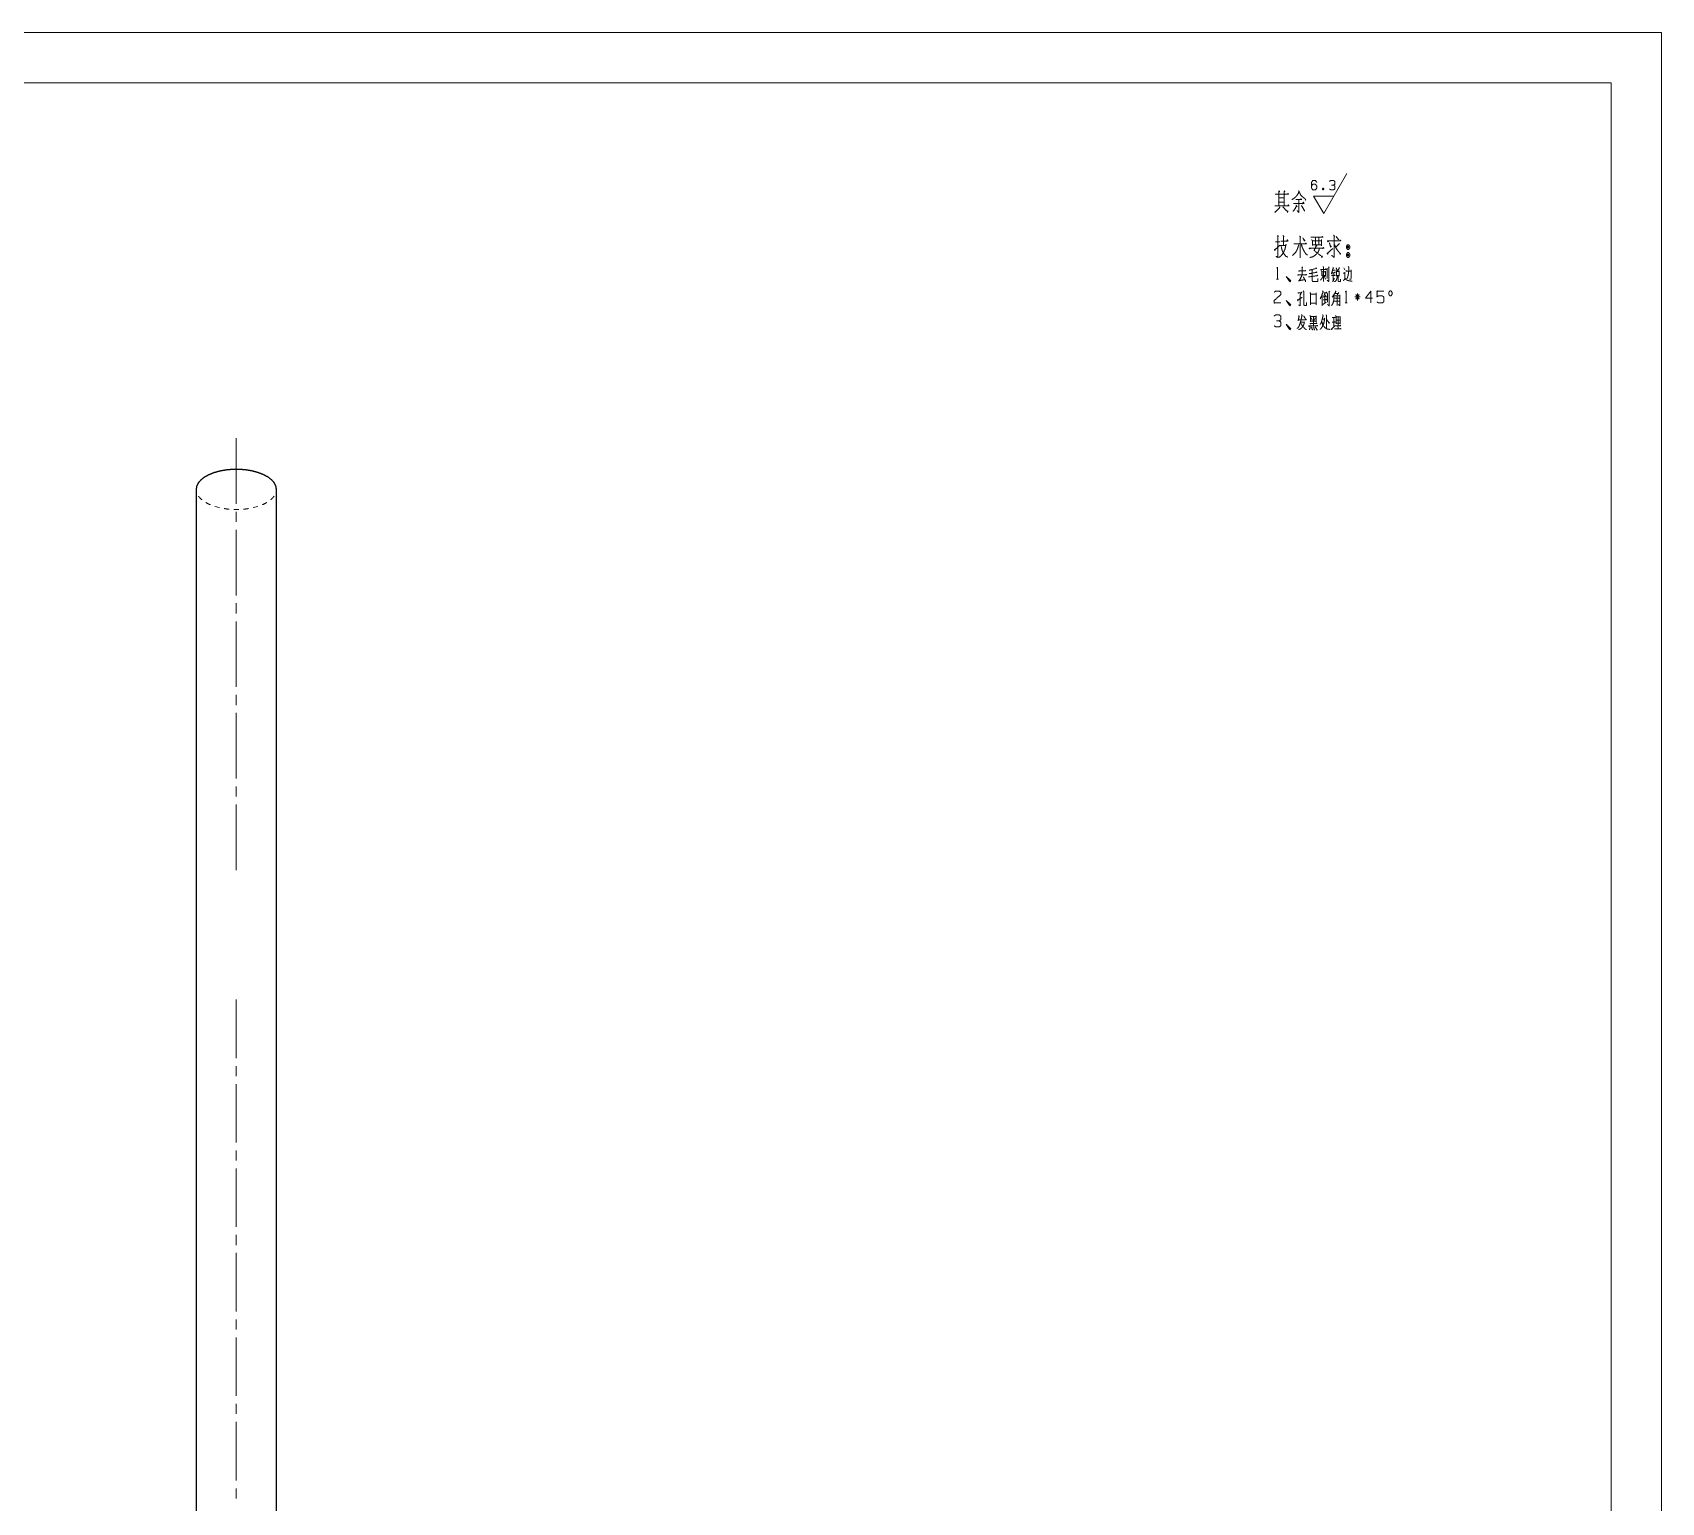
# Model space of a CAD drawing. Header units: millimetres. Extents: x 0 to 841, y 0 to 594.
# Drawn here: x 516.9 to 841, y 301.4 to 594 of the extents above; entities that cross this region are included whole.
import ezdxf

# ---------------------------------------------------------------- set-up
doc = ezdxf.new("R2010")
doc.units = ezdxf.units.MM
doc.layers.add('101', color=7, linetype='Continuous', true_color=0xffffff)

msp = doc.modelspace()

# ---------------------------------------------------------------- linework, layer by layer
at = {"layer": '101', "color": 133, "linetype": 'Continuous', "lineweight": 18}
for p, q in [((841, 594), (0, 594)), ((841, 0), (841, 594)), ((831, 584), (25, 584)), ((831, 10), (831, 584))]:
    msp.add_line(p, q, dxfattribs=at)
at = {"layer": '101', "color": 43, "linetype": 'Continuous', "lineweight": 18}
for p, q in [((773.8, 557.95), (778.41, 565.95)), ((771.78, 561.45), (775.82, 561.45)), ((773.8, 557.95), (771.78, 561.45)), ((773.62, 563.04), (773.74, 562.7))]:
    msp.add_line(p, q, dxfattribs=at)
at = {"layer": '101', "color": 72, "linetype": 'Continuous', "lineweight": 18}
for p, q in [((764.18, 552.37), (765.08, 552.37)), ((765.08, 551.59), (766.22, 551.59)), ((764.39, 544.94), (764.81, 544.94)), ((773.46, 546.34), (774.13, 546.36)), ((773.81, 545.71), (774.13, 544.94)), ((774.41, 547.04), (774.56, 546.89)), ((774.47, 546.94), (774.47, 545.06)), ((774.75, 547.39), (774.89, 547.24)), ((777.64, 546.09), (777.96, 546.09)), ((777.78, 547.16), (778, 546.76)), ((773.46, 541.77), (773.46, 539.6)), ((774.03, 541.4), (774.03, 540.12)), ((774.15, 541.82), (774.33, 541.32)), ((774.79, 542.5), (775.03, 542.42)), ((776, 542.07), (776.69, 542.07)), ((776.78, 542.27), (776.44, 541.8)), ((781.03, 541.37), (780.02, 541.37)), ((780.86, 541.85), (780.2, 540.9)), ((780.2, 541.85), (780.87, 540.9)), ((780.52, 540.65), (780.52, 542.07)), ((773.65, 539.87), (774.31, 540.3)), ((775.86, 540.55), (776.97, 540.55)), ((775.9, 541.1), (776.99, 541.1)), ((778.05, 540.17), (778.47, 540.17)), ((769.24, 536.34), (769.91, 536.34)), ((771.18, 537.46), (772.28, 537.46)), ((771.2, 536.56), (772.28, 536.56)), ((771.27, 537.19), (771.47, 536.76)), ((771.75, 537.36), (771.75, 535.61)), ((772.1, 537.19), (771.93, 536.76)), ((772.28, 537.59), (772.28, 536.36)), ((773.53, 536.96), (773.96, 536.96)), ((775.81, 537.24), (775.81, 535.41)), ((776.25, 536.76), (777.03, 536.76))]:
    msp.add_line(p, q, dxfattribs=at)
at = {"layer": '101', "color": 53, "linetype": 'Continuous', "lineweight": 18}
for p, q in [((549.4, 503.05), (549.48, 502.57)), ((565.32, 502.57), (565.4, 503.05)), ((553.11, 499.68), (554.04, 499.43)), ((560.76, 499.43), (561.69, 499.68)), ((556.92, 499.06), (557.88, 499.06))]:
    msp.add_line(p, q, dxfattribs=at)
at = {"layer": '101', "color": 251, "linetype": 'Continuous', "lineweight": 25}
for p, q in [((549.4, 503.05), (549.4, 437.48)), ((565.4, 437.48), (565.4, 503.05)), ((549.4, 429.48), (549.4, 278.62)), ((565.4, 278.62), (565.4, 429.48))]:
    msp.add_line(p, q, dxfattribs=at)
at = {"layer": '101', "color": 151, "linetype": 'Continuous', "lineweight": 18}
for p, q in [((557.4, 498.62), (557.4, 496.62)), ((557.4, 495.03), (557.4, 481.97)), ((557.4, 480.39), (557.4, 478.38)), ((557.4, 476.79), (557.4, 463.74)), ((557.4, 462.15), (557.4, 460.14)), ((557.4, 458.56), (557.4, 445.5)), ((557.4, 443.91), (557.4, 441.91)), ((557.4, 386.28), (557.4, 388.28)), ((557.4, 373.06), (557.4, 384.69)), ((557.4, 369.46), (557.4, 371.47)), ((557.4, 356.24), (557.4, 367.87)), ((557.4, 352.65), (557.4, 354.65)), ((557.4, 339.42), (557.4, 351.06)), ((557.4, 335.83), (557.4, 337.84)), ((557.4, 322.61), (557.4, 334.24)), ((557.4, 319.02), (557.4, 321.02)), ((557.4, 305.79), (557.4, 317.43)), ((557.4, 302.2), (557.4, 304.21))]:
    msp.add_line(p, q, dxfattribs=at)
at = {"layer": '101', "color": 43, "linetype": 'Continuous', "lineweight": 18}
for points, knots in [([(771.37, 563.43), (771.62, 563.81), (772.16, 563.81), (772.42, 563.43), (772.42, 563.06), (772.16, 562.68), (771.62, 562.68), (771.37, 563.06), (771.37, 564.18), (771.62, 564.55), (772.16, 564.55), (772.42, 564.18)], [0, 0, 0.076966, 0.169757, 0.24807, 0.312016, 0.390328, 0.483119, 0.560085, 0.75193, 0.828896, 0.921687, 1, 1]), ([(775.74, 563.63), (776.01, 563.81), (776.01, 564.38), (775.74, 564.55), (775.2, 564.55), (774.94, 564.38)], [0, 0, 0.153863, 0.429843, 0.583716, 0.846126, 1, 1]), ([(773.62, 562.7), (773.74, 562.7), (773.81, 562.88), (773.74, 563.04), (773.62, 563.04), (773.55, 562.88), (773.62, 562.7), (773.74, 563.04)], [0, 0, 0.093979, 0.236785, 0.365932, 0.459911, 0.589083, 0.731911, 1, 1]), ([(774.95, 562.86), (775.2, 562.68), (775.74, 562.68), (776.01, 562.86), (776.01, 563.43), (775.74, 563.63), (775.34, 563.63)], [0, 0, 0.124107, 0.343693, 0.472456, 0.703382, 0.83674, 1, 1])]:
    msp.add_open_spline(points, degree=1, knots=knots, dxfattribs=at)
at = {"layer": '101', "color": 72, "linetype": 'Continuous', "lineweight": 18}
for points, knots in [([(764.84, 562.51), (765.02, 562.36), (764.86, 562.21), (764.86, 562.51), (764.86, 559.51), (764.86, 561.8), (764.1, 561.8), (766.83, 561.8), (765.9, 561.8), (765.9, 562.47), (765.9, 559.51), (765.9, 561.09), (764.84, 561.09), (764.84, 560.22), (765.9, 560.22), (765.9, 559.51), (764.04, 559.51), (766.91, 559.51), (766.77, 559.7), (766.64, 559.51)], [0, 0, 0.009717, 0.018619, 0.030833, 0.152986, 0.246128, 0.277434, 0.388627, 0.42641, 0.453893, 0.574519, 0.63865, 0.681833, 0.716952, 0.760135, 0.789147, 0.864714, 0.9813, 0.99065, 1, 1]), ([(765.92, 562.29), (766.06, 562.4), (765.9, 562.51)], [0, 0, 0.471618, 1, 1]), ([(766.59, 561.8), (766.72, 561.99), (766.8, 561.8)], [0, 0, 0.52994, 1, 1]), ([(768.81, 562.51), (768.97, 562.36), (768.89, 562.4), (768.73, 561.95), (768.46, 561.57), (768.15, 561.24), (767.85, 560.97), (767.48, 560.75)], [0, 0, 0.086305, 0.121016, 0.309421, 0.490699, 0.673791, 0.828666, 1, 1]), ([(768.25, 560.75), (769.45, 560.75), (769.26, 560.94), (769.13, 560.75)], [0, 0, 0.70739, 0.863841, 1, 1]), ([(768.86, 562.29), (769.07, 561.99), (769.26, 561.61), (769.63, 561.27), (770.08, 560.9), (770.21, 560.79), (770.24, 560.79), (770.13, 560.64)], [0, 0, 0.162717, 0.348017, 0.570225, 0.829881, 0.906884, 0.918638, 1, 1]), ([(764.97, 559.29), (765.08, 559.1), (765.05, 559.17), (764.04, 558.16)], [0, 0, 0.124995, 0.171162, 1, 1]), ([(765.66, 559.29), (766.64, 558.31), (766.64, 558.5), (766.59, 558.16)], [0, 0, 0.723287, 0.821333, 1, 1]), ([(768.25, 559.66), (768.49, 559.4), (768.44, 559.51), (767.7, 558.35)], [0, 0, 0.190874, 0.257788, 1, 1]), ([(767.78, 560), (769.87, 560), (769.74, 560.22), (769.6, 559.92)], [0, 0, 0.780459, 0.877786, 1, 1]), ([(768.86, 560.75), (768.86, 558.16), (768.49, 558.57)], [0, 0, 0.8234, 1, 1]), ([(769.37, 559.59), (769.98, 558.5), (770, 558.65), (769.95, 558.42)], [0, 0, 0.764791, 0.858221, 1, 1]), ([(764.02, 550.91), (764.1, 550.57), (764.05, 550.76), (765.08, 551.66)], [0, 0, 0.181317, 0.283193, 1, 1]), ([(764.58, 553.61), (764.79, 553.39), (764.68, 553.54), (764.68, 549.19), (764.31, 549.49)], [0, 0, 0.058121, 0.092649, 0.910298, 1, 1]), ([(766.3, 551.85), (766.19, 551.32), (766.09, 550.91), (765.95, 550.57), (765.79, 550.2), (765.53, 549.82), (765.26, 549.52), (764.84, 549.22)], [0, 0, 0.172185, 0.309111, 0.425679, 0.556635, 0.704269, 0.832979, 1, 1]), ([(765.29, 552.49), (766.7, 552.49), (766.56, 552.75), (766.43, 552.52)], [0, 0, 0.716766, 0.86679, 1, 1]), ([(765.34, 551.44), (765.4, 551.17), (765.45, 550.87), (765.56, 550.54), (765.72, 550.2), (766.22, 549.49), (766.64, 549.3)], [0, 0, 0.10161, 0.217189, 0.351408, 0.492973, 0.824052, 1, 1]), ([(765.69, 553.61), (765.93, 553.39), (765.79, 553.46), (765.79, 551.62)], [0, 0, 0.141501, 0.207241, 1, 1]), ([(768.81, 551.77), (768.68, 551.25), (768.44, 550.65), (768.18, 550.2), (767.59, 549.64)], [0, 0, 0.214905, 0.47115, 0.678413, 1, 1]), ([(769, 553.46), (769.24, 553.35), (769.13, 553.39), (769.13, 549.15), (769.13, 551.96), (767.86, 551.96), (770.35, 551.96), (770.22, 552.15), (770.16, 551.96)], [0, 0, 0.022713, 0.032399, 0.397207, 0.639337, 0.748893, 0.96345, 0.983224, 1, 1]), ([(769.37, 551.81), (769.47, 551.4), (769.69, 550.87), (769.95, 550.39), (770.24, 549.94), (770.56, 549.71)], [0, 0, 0.172229, 0.401185, 0.625599, 0.842431, 1, 1]), ([(769.61, 553.16), (769.98, 552.52), (770.06, 552.67), (769.87, 552.75)], [0, 0, 0.666015, 0.819324, 1, 1]), ([(771.17, 551.06), (771.03, 550.91), (770.9, 551.06), (773.87, 551.06), (773.71, 551.25), (773.58, 550.99)], [0, 0, 0.05121, 0.102405, 0.861905, 0.924781, 1, 1]), ([(771.25, 553.24), (773.66, 553.24), (773.53, 553.42), (773.37, 553.24)], [0, 0, 0.835345, 0.914855, 1, 1]), ([(771.38, 552.75), (771.59, 552.56), (771.59, 551.59), (771.59, 551.77), (773.37, 551.77), (773.37, 551.51), (773.37, 552.82), (773.37, 552.52), (771.51, 552.52), (772.17, 552.52), (772.17, 553.2), (772.17, 551.77), (772.84, 551.77), (772.84, 553.16)], [0, 0, 0.024058, 0.106926, 0.122864, 0.273837, 0.296148, 0.407698, 0.433196, 0.590929, 0.647266, 0.704636, 0.825746, 0.882076, 1, 1]), ([(772.23, 551.66), (772.41, 551.51), (772.33, 551.59), (771.88, 550.61), (773.47, 549.37), (773.53, 549.49), (773.42, 549.19)], [0, 0, 0.06149, 0.089664, 0.366499, 0.885947, 0.917996, 1, 1]), ([(774.77, 552.49), (774.63, 552.34), (774.55, 552.52), (777.21, 552.52), (777.13, 552.71), (777.02, 552.52)], [0, 0, 0.057611, 0.11623, 0.879357, 0.937987, 1, 1]), ([(774.93, 552.15), (775.19, 551.29), (775.32, 551.4), (775.14, 551.59)], [0, 0, 0.673413, 0.80315, 1, 1]), ([(775.75, 553.69), (775.96, 553.42), (775.88, 553.57), (775.88, 549.22), (775.38, 549.67)], [0, 0, 0.060991, 0.091676, 0.877909, 1, 1]), ([(776.91, 552), (776.2, 551.25), (775.93, 551.81), (776.2, 551.17), (776.44, 550.8), (776.7, 550.46), (777.15, 549.94), (777.21, 549.94), (777.02, 549.86)], [0, 0, 0.248744, 0.397952, 0.563613, 0.670257, 0.773216, 0.939232, 0.951967, 1, 1]), ([(776.28, 553.39), (776.75, 552.75), (776.78, 552.86), (776.57, 552.9)], [0, 0, 0.706431, 0.808944, 1, 1]), ([(778.76, 551.77), (778.53, 551.77), (778.31, 551.47), (778.31, 551.14), (778.53, 550.84), (778.76, 550.84), (778.98, 551.14), (778.98, 551.47), (778.76, 551.77)], [0, 0, 0.091014, 0.231148, 0.359879, 0.5, 0.591014, 0.731135, 0.859866, 1, 1]), ([(778.53, 551.14), (778.76, 551.14), (778.53, 551.47), (778.53, 551.14)], [0, 0, 0.24116, 0.6589, 1, 1]), ([(778.76, 551.14), (778.76, 551.47), (778.53, 551.47)], [0, 0, 0.585821, 1, 1]), ([(772.92, 550.95), (772.84, 550.65), (772.6, 550.16), (772.09, 549.67), (771.62, 549.37), (771.03, 549.22)], [0, 0, 0.114104, 0.313641, 0.57134, 0.778577, 1, 1]), ([(774.71, 550.24), (774.58, 549.9), (774.45, 550.01), (775.59, 550.99)], [0, 0, 0.178046, 0.26342, 1, 1]), ([(778.98, 549.86), (778.76, 550.2), (778.53, 550.2), (778.31, 549.86), (778.31, 549.56), (778.53, 549.22), (778.76, 549.22), (778.98, 549.56), (778.98, 549.86)], [0, 0, 0.149201, 0.238518, 0.38772, 0.5, 0.649201, 0.738518, 0.88772, 1, 1]), ([(778.53, 549.86), (778.53, 549.56), (778.76, 549.56)], [0, 0, 0.556954, 1, 1]), ([(778.76, 549.86), (778.53, 549.86), (778.76, 549.56), (778.76, 549.86)], [0, 0, 0.258837, 0.674615, 1, 1]), ([(764.46, 547.11), (764.6, 547.31), (764.6, 544.94)], [0, 0, 0.093479, 1, 1]), ([(766.47, 545.21), (767.07, 544.59), (766.93, 544.59), (766.33, 545.44), (767.07, 544.36), (767.23, 544.59), (766.33, 545.44)], [0, 0, 0.178029, 0.207059, 0.420799, 0.689033, 0.745608, 1, 1]), ([(769.47, 547.34), (769.6, 547.16), (769.51, 547.24), (769.51, 545.76), (768.64, 545.76), (770.39, 545.76), (770.3, 545.86), (770.2, 545.74)], [0, 0, 0.045427, 0.069993, 0.382593, 0.566146, 0.936985, 0.96527, 1, 1]), ([(768.77, 545.74), (768.7, 545.66), (768.64, 545.76)], [0, 0, 0.476681, 1, 1]), ([(769.47, 545.61), (768.92, 544.59), (768.77, 544.59), (770.02, 544.84), (769.74, 545.36), (770.18, 544.54), (770.2, 544.69), (770.16, 544.36)], [0, 0, 0.252061, 0.286561, 0.56407, 0.693389, 0.896352, 0.929105, 1, 1]), ([(769, 546.54), (768.91, 546.44), (768.85, 546.54), (770.23, 546.54), (770.14, 546.66), (770.07, 546.54)], [0, 0, 0.069413, 0.12832, 0.845617, 0.925276, 1, 1]), ([(770.78, 545.36), (772.62, 545.61), (772.54, 545.74), (772.44, 545.61)], [0, 0, 0.85778, 0.924188, 1, 1]), ([(772.26, 547.16), (772.35, 546.99), (772.3, 547.04), (770.87, 546.69), (771.52, 546.84), (771.52, 544.64), (771.55, 544.49), (771.64, 544.46), (772.6, 544.46), (772.6, 545.04)], [0, 0, 0.030686, 0.042088, 0.272768, 0.37778, 0.722125, 0.746245, 0.76061, 0.910006, 1, 1]), ([(770.88, 545.99), (772.46, 546.29), (772.35, 546.36), (772.23, 546.24)], [0, 0, 0.839675, 0.907791, 1, 1]), ([(773.74, 546.11), (773.67, 545.74), (773.64, 545.51), (773.57, 545.31), (773.39, 545.01), (773.3, 544.89), (773.16, 544.71)], [0, 0, 0.246561, 0.39372, 0.530775, 0.75573, 0.854648, 1, 1]), ([(773.34, 546.81), (773.28, 546.69), (773.2, 546.84), (774.27, 546.84), (774.2, 546.99), (774.15, 546.84)], [0, 0, 0.079287, 0.180914, 0.810325, 0.907121, 1, 1]), ([(773.34, 546.56), (773.44, 546.41), (773.44, 545.59)], [0, 0, 0.182111, 1, 1]), ([(773.71, 547.41), (773.78, 547.29), (773.78, 544.44)], [0, 0, 0.047963, 1, 1]), ([(774.13, 546.49), (774.13, 545.51), (773.97, 545.66)], [0, 0, 0.816851, 1, 1]), ([(774.82, 547.29), (774.82, 544.44), (774.5, 544.69)], [0, 0, 0.875695, 1, 1]), ([(775.61, 547.24), (775.75, 547.06), (775.68, 547.14), (775.31, 545.94), (775.56, 546.69), (776.09, 546.69)], [0, 0, 0.077468, 0.112956, 0.545476, 0.817417, 1, 1]), ([(775.35, 545.66), (776.09, 545.66), (775.98, 545.76), (775.9, 545.64)], [0, 0, 0.713022, 0.85297, 1, 1]), ([(775.44, 546.19), (776.07, 546.19), (775.98, 546.31), (775.91, 546.19)], [0, 0, 0.682034, 0.846102, 1, 1]), ([(775.67, 546.16), (775.67, 544.64), (775.58, 544.41), (775.93, 545.04)], [0, 0, 0.613735, 0.71103, 1, 1]), ([(776.48, 545.54), (776.48, 545.26), (776.41, 544.99), (776.3, 544.71), (776.18, 544.54), (775.95, 544.41)], [0, 0, 0.206831, 0.420387, 0.64205, 0.803262, 1, 1]), ([(776.23, 546.59), (776.32, 546.44), (776.32, 545.49), (776.32, 545.61), (776.9, 545.61), (776.9, 545.49), (776.9, 546.54), (776.9, 546.41), (776.3, 546.41)], [0, 0, 0.046622, 0.301087, 0.334563, 0.490815, 0.524291, 0.805544, 0.839031, 1, 1]), ([(776.27, 547.16), (776.5, 546.59), (776.55, 546.66), (776.41, 546.84)], [0, 0, 0.661518, 0.759657, 1, 1]), ([(776.67, 545.54), (776.67, 544.59), (776.74, 544.49), (776.89, 544.44), (777.15, 544.44), (777.15, 544.91)], [0, 0, 0.484062, 0.546445, 0.622862, 0.757969, 1, 1]), ([(776.85, 547.26), (776.94, 547.11), (776.9, 547.19), (776.69, 546.66)], [0, 0, 0.211485, 0.312176, 1, 1]), ([(778.03, 546.31), (778.03, 545.06), (778.01, 544.91), (777.87, 544.79), (777.68, 544.64)], [0, 0, 0.681069, 0.763357, 0.866189, 1, 1]), ([(778.08, 545.04), (778.21, 544.84), (778.38, 544.76), (778.58, 544.66), (778.76, 544.59), (778.95, 544.56), (779.2, 544.54), (779.44, 544.54)], [0, 0, 0.153683, 0.279191, 0.42207, 0.547588, 0.675737, 0.838254, 1, 1]), ([(778.23, 546.66), (778.33, 546.49), (779.25, 546.49)], [0, 0, 0.182132, 1, 1]), ([(778.68, 547.41), (778.83, 547.26), (778.79, 546.91), (778.76, 546.44), (778.68, 545.76), (778.54, 545.26), (778.38, 544.99)], [0, 0, 0.080825, 0.218763, 0.405542, 0.67168, 0.875423, 1, 1]), ([(779.27, 546.76), (779.22, 544.89), (778.95, 544.94)], [0, 0, 0.874268, 1, 1]), ([(763.93, 542.32), (764.25, 542.55), (764.94, 542.55), (765.27, 542.32), (765.27, 541.85), (763.91, 540.65), (763.93, 540.17), (765.27, 540.17)], [0, 0, 0.069692, 0.192976, 0.265275, 0.350229, 0.67474, 0.759746, 1, 1]), ([(768.78, 542.22), (768.75, 542.12), (768.66, 542.17), (769.4, 542.17)], [0, 0, 0.111643, 0.218556, 1, 1]), ([(769.44, 542.4), (769.1, 541.7), (769.1, 539.65), (768.85, 539.77)], [0, 0, 0.250153, 0.910669, 1, 1]), ([(769.72, 542.57), (769.9, 542.37), (769.81, 542.42), (769.81, 539.9), (769.83, 539.77), (769.99, 539.7), (770.39, 539.7), (770.39, 540.27)], [0, 0, 0.063904, 0.088218, 0.692709, 0.722937, 0.765041, 0.86235, 1, 1]), ([(771.11, 542.27), (771.18, 541.95), (771.18, 539.82), (771.18, 540.15), (772.28, 540.15), (772.28, 539.82), (772.28, 542.17), (772.28, 541.92), (771.2, 541.92)], [0, 0, 0.042196, 0.311808, 0.353046, 0.492085, 0.533322, 0.831483, 0.863206, 1, 1]), ([(773.12, 541), (773.67, 542.42), (773.58, 542.57), (773.57, 542.6)], [0, 0, 0.881779, 0.982305, 1, 1]), ([(774.04, 542.17), (773.78, 541.35), (774.24, 541.55)], [0, 0, 0.633578, 1, 1]), ([(773.8, 542.22), (774.4, 542.22), (774.33, 542.35), (774.24, 542.22)], [0, 0, 0.669446, 0.829439, 1, 1]), ([(774.47, 542.12), (774.57, 542.02), (774.57, 540.35)], [0, 0, 0.08007, 1, 1]), ([(774.91, 542.42), (774.91, 539.57), (774.57, 539.87)], [0, 0, 0.863564, 1, 1]), ([(775.72, 541.77), (775.84, 541.6), (775.84, 541.1), (775.83, 540.87), (775.81, 540.72), (775.75, 540.5), (775.68, 540.27), (775.6, 540.05), (775.51, 539.9), (775.37, 539.67)], [0, 0, 0.095704, 0.318961, 0.419723, 0.487155, 0.590375, 0.695686, 0.803612, 0.881343, 1, 1]), ([(776.14, 542.62), (776.2, 542.42), (775.49, 541.3)], [0, 0, 0.134739, 1, 1]), ([(775.86, 541.6), (777.03, 541.6), (777.03, 541.8), (777.03, 539.6), (776.74, 539.87)], [0, 0, 0.294511, 0.345005, 0.900419, 1, 1]), ([(776.39, 541.57), (776.48, 541.6), (776.48, 539.67)], [0, 0, 0.045545, 1, 1]), ([(778.12, 542.35), (778.26, 542.55), (778.26, 540.17)], [0, 0, 0.093495, 1, 1]), ([(783.49, 541.12), (782.14, 541.12), (783.15, 542.55), (783.15, 540.17)], [0, 0, 0.245865, 0.565295, 1, 1]), ([(784.4, 540.4), (784.74, 540.17), (785.43, 540.17), (785.76, 540.4), (785.76, 541.35), (785.43, 541.6), (784.74, 541.6), (784.4, 541.37), (784.4, 542.55), (785.76, 542.55)], [0, 0, 0.062231, 0.168347, 0.230567, 0.376816, 0.441258, 0.547375, 0.609609, 0.790491, 1, 1]), ([(786.96, 541.6), (787.19, 541.6), (787.4, 541.92), (787.4, 542.25), (787.19, 542.57), (786.96, 542.57), (786.73, 542.25), (786.73, 541.92), (786.96, 541.6)], [0, 0, 0.085681, 0.230387, 0.351586, 0.496291, 0.581972, 0.730387, 0.851586, 1, 1]), ([(766.47, 540.45), (767.07, 539.82), (766.93, 539.82), (766.33, 540.67), (767.07, 539.6), (767.23, 539.82), (766.33, 540.67)], [0, 0, 0.178029, 0.207059, 0.420799, 0.689033, 0.745608, 1, 1]), ([(768.54, 540.82), (768.68, 540.62), (768.61, 540.72), (769.47, 541.3)], [0, 0, 0.174089, 0.261162, 1, 1]), ([(773.71, 540.82), (774.38, 540.82), (774.27, 540.97), (774.2, 540.82)], [0, 0, 0.657704, 0.83759, 1, 1]), ([(764.94, 536.61), (765.27, 536.84), (765.27, 537.56), (764.94, 537.79), (764.25, 537.79), (763.91, 537.56)], [0, 0, 0.153889, 0.429868, 0.583748, 0.846146, 1, 1]), ([(763.93, 535.64), (764.25, 535.41), (764.94, 535.41), (765.27, 535.64), (765.27, 536.36), (764.94, 536.61), (764.43, 536.61)], [0, 0, 0.12412, 0.343686, 0.472449, 0.70338, 0.83674, 1, 1]), ([(766.47, 535.69), (767.07, 535.06), (766.93, 535.06), (766.33, 535.91), (767.07, 534.84), (767.23, 535.06), (766.33, 535.91)], [0, 0, 0.178029, 0.207059, 0.420799, 0.689033, 0.745608, 1, 1]), ([(769.37, 537.89), (769.49, 537.71), (769.26, 536.76), (769.19, 536.41), (769.01, 535.86), (768.92, 535.64), (768.82, 535.46), (768.75, 535.29), (768.5, 535.11)], [0, 0, 0.069926, 0.388847, 0.505358, 0.693868, 0.772754, 0.839514, 0.9011, 1, 1]), ([(768.84, 537.71), (768.89, 537.46), (768.7, 536.59)], [0, 0, 0.221863, 1, 1]), ([(769.95, 536.44), (769.91, 536.14), (769.83, 535.86), (769.68, 535.61), (769.49, 535.31), (769.28, 535.11), (769.08, 534.96), (768.77, 534.89)], [0, 0, 0.143861, 0.281426, 0.418251, 0.588497, 0.72734, 0.844309, 1, 1]), ([(768.78, 536.81), (770.32, 536.81), (770.23, 537.01), (770.14, 536.81)], [0, 0, 0.778571, 0.889285, 1, 1]), ([(769.26, 536.14), (769.33, 535.99), (769.47, 535.76), (769.58, 535.59), (769.81, 535.36), (769.95, 535.16), (770.14, 534.96), (770.34, 534.89)], [0, 0, 0.098131, 0.255354, 0.376438, 0.566729, 0.711656, 0.876666, 1, 1]), ([(769.81, 537.61), (770.11, 537.06), (770.14, 537.16)], [0, 0, 0.855272, 1, 1]), ([(770.97, 535.61), (770.88, 535.51), (770.78, 535.61), (772.58, 535.61), (772.51, 535.74), (772.39, 535.61)], [0, 0, 0.055576, 0.116259, 0.866963, 0.926768, 1, 1]), ([(771.02, 535.49), (771.13, 535.39), (770.94, 534.81)], [0, 0, 0.193669, 1, 1]), ([(771.18, 536.06), (771.17, 535.96), (771.04, 536.09), (772.44, 536.09), (772.35, 536.21), (772.26, 536.09)], [0, 0, 0.051265, 0.140103, 0.845344, 0.922672, 1, 1]), ([(771.06, 537.71), (771.17, 537.49), (771.17, 536.41)], [0, 0, 0.187904, 1, 1]), ([(771.38, 535.41), (771.52, 534.84), (771.61, 534.89), (771.47, 535.04)], [0, 0, 0.658057, 0.770901, 1, 1]), ([(771.78, 535.41), (771.94, 534.81), (772.01, 534.81), (771.89, 535.01)], [0, 0, 0.669818, 0.746191, 1, 1]), ([(772.12, 535.41), (772.46, 534.79), (772.53, 534.84), (772.35, 535.01)], [0, 0, 0.679065, 0.761945, 1, 1]), ([(773.99, 537.14), (773.88, 536.41), (773.81, 536.19), (773.78, 536.01), (773.67, 535.84), (773.58, 535.64), (773.53, 535.49), (773.41, 535.29), (773.3, 535.14), (773.07, 534.91)], [0, 0, 0.296647, 0.392139, 0.464423, 0.547274, 0.635792, 0.700206, 0.795417, 0.869794, 1, 1]), ([(773.58, 537.84), (773.67, 537.61), (773.58, 537.29), (773.55, 537.11), (773.48, 536.89), (773.41, 536.64), (773.34, 536.41), (773.28, 536.21), (773.2, 536.06), (773.09, 535.89)], [0, 0, 0.116541, 0.278903, 0.364981, 0.478695, 0.603947, 0.717642, 0.817409, 0.901339, 1, 1]), ([(773.41, 536.49), (773.48, 536.31), (773.53, 536.11), (773.57, 535.94), (773.74, 535.59), (773.83, 535.49), (774.08, 535.24), (774.22, 535.11), (774.4, 535.01), (774.64, 534.94), (774.87, 534.94), (775.05, 534.91)], [0, 0, 0.075191, 0.157622, 0.22875, 0.384961, 0.43811, 0.578248, 0.653436, 0.73435, 0.837366, 0.928906, 1, 1]), ([(774.29, 537.81), (774.36, 537.64), (774.36, 535.11)], [0, 0, 0.069549, 1, 1]), ([(774.33, 536.94), (774.91, 536.14), (774.91, 536.36)], [0, 0, 0.814834, 1, 1]), ([(775.56, 535.14), (775.4, 534.89), (775.33, 534.96), (776.02, 535.66)], [0, 0, 0.214456, 0.289059, 1, 1]), ([(775.47, 536.34), (776.09, 536.34), (776.02, 536.49), (775.98, 536.36)], [0, 0, 0.676554, 0.857931, 1, 1]), ([(775.49, 537.26), (776.09, 537.26), (776.02, 537.36), (775.98, 537.24)], [0, 0, 0.704241, 0.847763, 1, 1]), ([(776.16, 537.66), (776.25, 537.51), (776.25, 536.01), (776.25, 536.14), (777.06, 536.14), (777.06, 536.01), (777.06, 537.51), (777.06, 537.41), (776.25, 537.41), (776.64, 537.41), (776.64, 535.01), (775.93, 535.01), (777.27, 535.01), (777.19, 535.06), (777.17, 535.11), (777.06, 534.96)], [0, 0, 0.01686, 0.162098, 0.174203, 0.252932, 0.265037, 0.410274, 0.419953, 0.498683, 0.536334, 0.768719, 0.837177, 0.967247, 0.977079, 0.982217, 1, 1]), ([(776.16, 535.59), (777.17, 535.59), (777.1, 535.76), (777.03, 535.61)], [0, 0, 0.739672, 0.878238, 1, 1])]:
    msp.add_open_spline(points, degree=1, knots=knots, dxfattribs=at)
at = {"layer": '101', "color": 151, "linetype": 'Continuous', "lineweight": 18}
for points, knots in [([(557.4, 513.26), (557.4, 511.68), (557.4, 500.21)], [0, 0, 0.121608, 1, 1]), ([(557.4, 440.32), (557.4, 430.44), (557.4, 427.27)], [0, 0, 0.756784, 1, 1]), ([(557.4, 389.87), (557.4, 398.33), (557.4, 401.5)], [0, 0, 0.727085, 1, 1])]:
    msp.add_open_spline(points, degree=1, knots=knots, dxfattribs=at)
at = {"layer": '101', "color": 251, "linetype": 'Continuous', "lineweight": 25}
for points, knots in [([(565.4, 503.05), (565.29, 503.71), (564.97, 504.35), (564.44, 504.95), (563.71, 505.51), (562.82, 505.99), (561.77, 506.4), (560.61, 506.71), (559.36, 506.93), (558.06, 507.04), (556.74, 507.04), (555.44, 506.93), (554.19, 506.71), (553.02, 506.4), (551.98, 505.99), (551.09, 505.51), (550.36, 504.95), (549.83, 504.35), (549.51, 503.71), (549.4, 503.05)], [0, 0, 0.034479, 0.071569, 0.113151, 0.160168, 0.212783, 0.27059, 0.332786, 0.398299, 0.465867, 0.534132, 0.601702, 0.667213, 0.729409, 0.787217, 0.839831, 0.88685, 0.928431, 0.965521, 1, 1]), ([(549.4, 437.48), (549.4, 435.6), (549.4, 431.57), (549.4, 429.48)], [0, 0, 0.234633, 0.73895, 1, 1]), ([(565.4, 429.48), (565.4, 431.57), (565.4, 435.6), (565.4, 437.48)], [0, 0, 0.26105, 0.765367, 1, 1])]:
    msp.add_open_spline(points, degree=1, knots=knots, dxfattribs=at)
at = {"layer": '101', "color": 53, "linetype": 'Continuous', "lineweight": 18}
for points, knots in [([(549.88, 501.7), (550.36, 501.15), (550.55, 501.01)], [0, 0, 0.763038, 1, 1]), ([(551.34, 500.46), (551.98, 500.11), (552.2, 500.02)], [0, 0, 0.755681, 1, 1]), ([(554.99, 499.25), (555.44, 499.17), (555.95, 499.13)], [0, 0, 0.465949, 1, 1]), ([(558.85, 499.13), (559.36, 499.17), (559.81, 499.25)], [0, 0, 0.534008, 1, 1]), ([(562.6, 500.02), (562.82, 500.11), (563.46, 500.46)], [0, 0, 0.244328, 1, 1]), ([(564.25, 501.01), (564.44, 501.15), (564.92, 501.7)], [0, 0, 0.236955, 1, 1])]:
    msp.add_open_spline(points, degree=1, knots=knots, dxfattribs=at)

doc.saveas('drawing.dxf')
